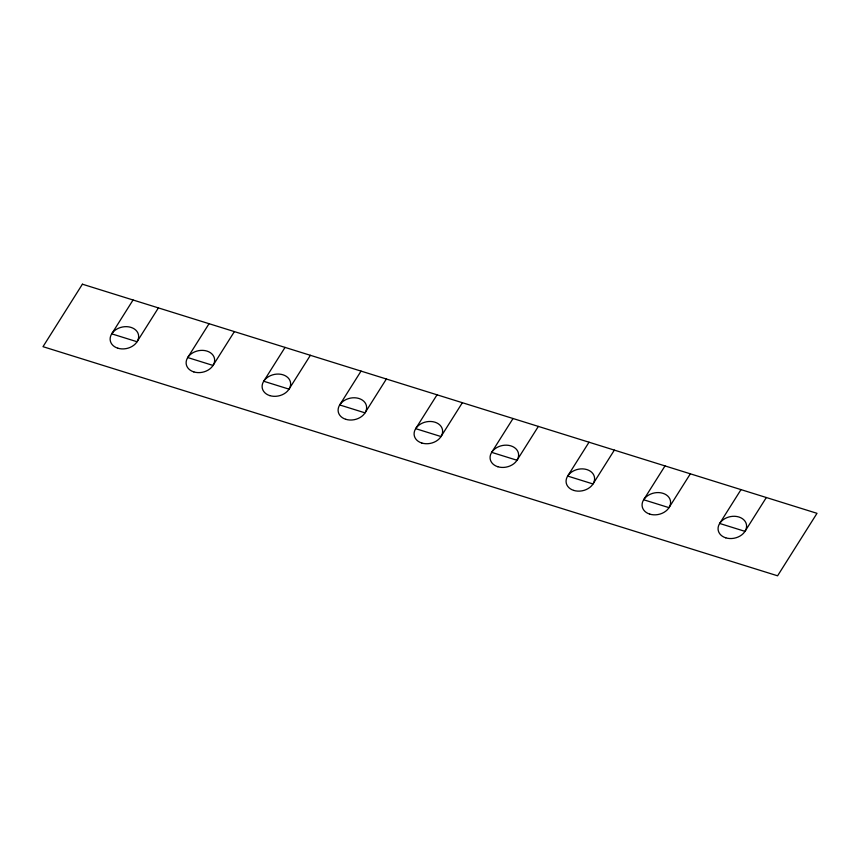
<?xml version="1.0" encoding="UTF-8"?>
<svg xmlns="http://www.w3.org/2000/svg" width="860" height="860" viewBox="0 0 860 860"><rect width="100%" height="100%" fill="white"/><g stroke="black" fill="none" stroke-linecap="round" stroke-linejoin="round"><path stroke-width="1.29" d="M133.064 299.989L111.725 333.841L137.052 341.742L158.401 307.891M209.055 323.693L187.716 357.545L213.043 365.446L234.393 331.594M285.047 347.397L263.708 381.249L289.035 389.15L310.385 355.298M361.05 371.101L339.7 404.952L365.027 412.854L386.377 379.002M437.041 394.804L415.692 428.656L441.019 436.558L462.368 402.706M513.033 418.508L491.683 452.36L517.021 460.261L538.36 426.41M589.025 442.212L567.675 476.064L593.013 483.965L614.352 450.113M665.016 465.916L643.667 499.757L669.005 507.658L690.343 473.817M741.008 489.619L719.659 523.461L744.996 531.362L766.335 497.521M82.409 284.198L43 346.677L777.591 575.802L817 513.323L82.409 284.198M117.82 348.203A14.405 10.954 -12.4 0 0 138.643 336.002A14.405 10.954 -12.4 0 0 116.702 329.165A14.405 10.954 -12.4 0 0 117.82 348.203M193.812 371.907A14.405 10.954 -12.4 0 0 214.634 359.706A14.405 10.954 -12.4 0 0 192.694 352.869A14.405 10.954 -12.4 0 0 193.812 371.907M269.803 395.611A14.405 10.954 -12.4 0 0 290.626 383.41A14.405 10.954 -12.4 0 0 268.685 376.572A14.405 10.954 -12.4 0 0 269.803 395.611M345.795 419.315A14.405 10.954 -12.4 0 0 366.618 407.113A14.405 10.954 -12.4 0 0 344.677 400.276A14.405 10.954 -12.4 0 0 345.795 419.315M421.787 443.018A14.405 10.954 -12.4 0 0 442.61 430.817A14.405 10.954 -12.4 0 0 420.669 423.98A14.405 10.954 -12.4 0 0 421.787 443.018M497.779 466.722A14.405 10.954 -12.4 0 0 518.601 454.521A14.405 10.954 -12.4 0 0 496.661 447.673A14.405 10.954 -12.4 0 0 497.779 466.722M573.77 490.426A14.405 10.954 -12.4 0 0 594.593 478.224A14.405 10.954 -12.4 0 0 572.663 471.377A14.405 10.954 -12.4 0 0 573.77 490.426M649.773 514.13A14.405 10.954 -12.4 0 0 670.585 501.928A14.405 10.954 -12.4 0 0 648.655 495.081A14.405 10.954 -12.4 0 0 649.773 514.13M725.765 537.833A14.405 10.954 -12.4 0 0 746.577 525.632A14.405 10.954 -12.4 0 0 724.647 518.784A14.405 10.954 -12.4 0 0 725.765 537.833"/></g></svg>
